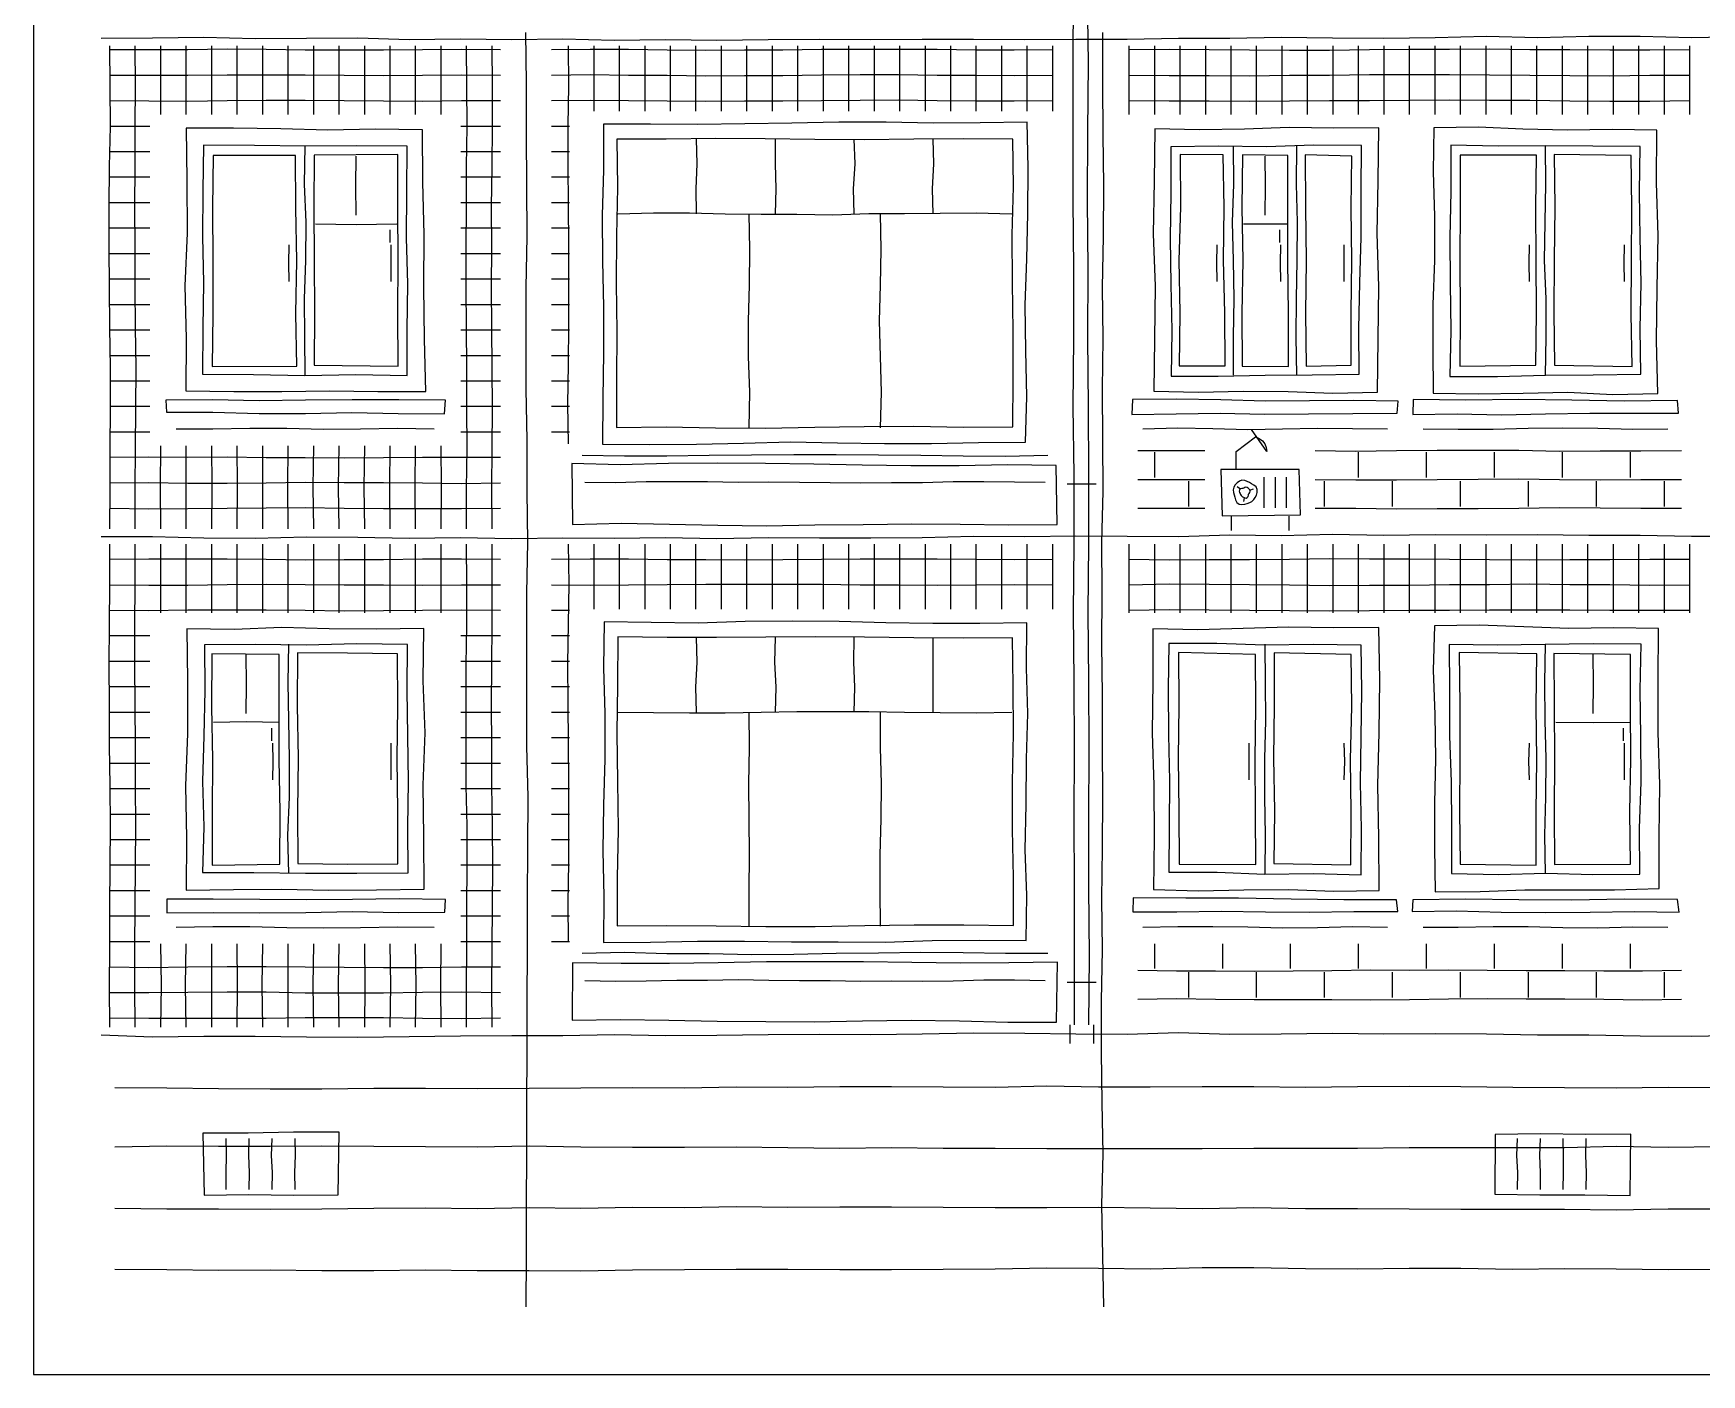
# Model space of a CAD drawing. Header units: millimetres. Extents: x 0 to 345, y 0 to 655.
# Drawn here: x 0 to 98.2, y 335 to 414 of the extents above; entities that cross this region are included whole.
import ezdxf

# ---------------------------------------------------------------- set-up
doc = ezdxf.new("R2010")
doc.units = ezdxf.units.MM
for name, color, linetype, true_color in [('01_KARKAS', 1, 'Continuous', 0xd62728), ('02_PROYOMY', 5, 'Continuous', 0x1f5fd6), ('03_BALKONY', 3, 'Continuous', 0x2ca02c), ('04_KLADKA', 32, 'Continuous', 0x8c5a2b), ('05_KONDICIONERY', 6, 'Continuous', 0xc512c5), ('06_VODOSTOK', 4, 'Continuous', 0x0f9aa0), ('07_TSEKOL', 30, 'Continuous', 0xe68a00)]:
    doc.layers.add(name, color=color, linetype=linetype, true_color=true_color)

msp = doc.modelspace()

# ---------------------------------------------------------------- linework, layer by layer
at = {"layer": '01_KARKAS'}
for points in [[(0, 416.509), (0, 413.491), (0, 410.472), (0, 407.453), (0, 404.434), (0, 401.415), (0, 398.396), (0, 395.377), (0, 392.358), (0, 389.34), (0, 386.321), (0, 383.302), (0, 380.283), (0, 377.264), (0, 374.245), (0, 371.226), (0, 368.208), (0, 365.189), (0, 362.17), (0, 359.151), (0, 356.132), (0, 353.113), (0, 350.094), (0, 347.075), (0, 344.057), (0, 341.038), (0, 338.019), (0, 335)], [(4, 413.667), (7.019, 413.69), (10.038, 413.732), (13.058, 413.655), (16.077, 413.674), (19.096, 413.694), (22.115, 413.602), (25.135, 413.624), (28.154, 413.587), (31.173, 413.633), (34.192, 413.549), (37.212, 413.602), (40.231, 413.563), (43.25, 413.587), (46.269, 413.62), (49.288, 413.593), (52.308, 413.606), (55.327, 413.609), (58.346, 413.599), (61.365, 413.61), (64.385, 413.606), (67.404, 413.674), (70.423, 413.675), (73.442, 413.728), (76.462, 413.699), (79.481, 413.677), (82.5, 413.713), (85.519, 413.791), (88.538, 413.72), (91.558, 413.781), (94.577, 413.785), (97.596, 413.715), (100.615, 413.771)], [(29, 339), (29.032, 342), (29.034, 345), (29.048, 348), (29.041, 351), (29.064, 354), (29.061, 357), (29.088, 360), (29.085, 363), (29.098, 366), (29.118, 369), (29.054, 372), (29.043, 375), (29.041, 378), (29.052, 381), (29.111, 384), (29.059, 387), (29.065, 390), (29.01, 393), (29.003, 396), (28.998, 399), (29.063, 402), (29.041, 405), (29.021, 408), (29.03, 411), (28.99, 414)], [(63, 339), (62.952, 342), (62.894, 345), (62.973, 348), (62.904, 351), (62.877, 354), (62.873, 357), (62.919, 360), (62.879, 363), (62.926, 366), (62.956, 369), (62.929, 372), (62.93, 375), (62.896, 378), (62.904, 381), (62.879, 384), (62.96, 387), (62.947, 390), (62.93, 393), (62.961, 396), (62.936, 399), (62.988, 402), (63.01, 405), (62.971, 408), (62.94, 411), (62.941, 414)], [(4, 384.333), (7.019, 384.328), (10.038, 384.268), (13.058, 384.248), (16.077, 384.315), (19.096, 384.294), (22.115, 384.244), (25.135, 384.275), (28.154, 384.224), (31.173, 384.254), (34.192, 384.244), (37.212, 384.273), (40.231, 384.213), (43.25, 384.287), (46.269, 384.264), (49.288, 384.252), (52.308, 384.276), (55.327, 384.352), (58.346, 384.346), (61.365, 384.374), (64.385, 384.353), (67.404, 384.338), (70.423, 384.439), (73.442, 384.398), (76.462, 384.466), (79.481, 384.422), (82.5, 384.453), (85.519, 384.437), (88.538, 384.452), (91.558, 384.416), (94.577, 384.423), (97.596, 384.366), (100.615, 384.365)], [(4, 355), (7.019, 354.888), (10.038, 354.916), (13.058, 354.928), (16.077, 354.882), (19.096, 354.874), (22.115, 354.896), (25.135, 354.935), (28.154, 354.961), (31.173, 354.963), (34.192, 355.026), (37.212, 354.966), (40.231, 354.982), (43.25, 355.029), (46.269, 355.042), (49.288, 355.015), (52.308, 355.056), (55.327, 355.117), (58.346, 355.093), (61.365, 355.058), (64.385, 355.042), (67.404, 355.137), (70.423, 355.039), (73.442, 355.054), (76.462, 355.109), (79.481, 355.067), (82.5, 355.089), (85.519, 355.061), (88.538, 355), (91.558, 355.006), (94.577, 354.947), (97.596, 354.926), (100.615, 354.988)], [(0, 335), (3, 335), (6, 335), (9, 335), (12, 335), (15, 335), (18, 335), (21, 335), (24, 335), (27, 335), (30, 335), (33, 335), (36, 335), (39, 335), (42, 335), (45, 335), (48, 335), (51, 335), (54, 335), (57, 335), (60, 335), (63, 335), (66, 335), (69, 335), (72, 335), (75, 335), (78, 335), (81, 335), (84, 335), (87, 335), (90, 335), (93, 335), (96, 335), (99, 335)]]:
    msp.add_lwpolyline(points, dxfattribs=at)
at = {"layer": '02_PROYOMY'}
for points in [[(8.995, 408.382), (9.025, 405.287), (9.045, 402.191), (8.923, 399.096), (8.985, 396), (8.973, 392.905)], [(22.906, 408.278), (20.124, 408.324), (17.341, 408.252), (14.559, 408.335), (11.777, 408.378), (8.995, 408.382)], [(23.095, 392.869), (23.022, 395.95), (22.984, 399.032), (23.008, 402.115), (22.919, 405.196), (22.906, 408.278)], [(66.005, 408.336), (65.976, 405.245), (65.911, 402.154), (66.017, 399.063), (65.987, 395.972), (65.944, 392.882)], [(79.182, 408.387), (76.546, 408.378), (73.911, 408.406), (71.276, 408.323), (68.64, 408.284), (66.005, 408.336)], [(79.12, 392.837), (79.148, 395.947), (79.182, 399.057), (79.091, 402.167), (79.154, 405.277), (79.182, 408.387)], [(82.422, 408.4), (82.383, 405.797), (82.467, 403.193), (82.476, 400.59), (82.361, 397.987), (82.374, 395.384), (82.396, 392.781)], [(95.546, 408.246), (92.921, 408.293), (90.296, 408.26), (87.671, 408.313), (85.048, 408.426), (82.422, 408.4)], [(95.61, 392.75), (95.529, 395.849), (95.566, 398.948), (95.64, 402.048), (95.531, 405.146), (95.546, 408.246)], [(10.008, 407.369), (9.975, 404.675), (9.948, 401.981), (10.009, 399.287), (9.977, 396.593), (9.947, 393.899)], [(22.009, 407.309), (19.009, 407.336), (16.008, 407.321), (13.008, 407.346), (10.008, 407.369)], [(10.585, 406.76), (10.541, 403.656), (10.567, 400.553), (10.555, 397.45), (10.52, 394.346)], [(15.433, 406.759), (10.585, 406.76)], [(15.506, 394.36), (15.454, 397.46), (15.5, 400.56), (15.451, 403.659), (15.433, 406.759)], [(16, 393.833), (15.983, 396.083), (15.954, 398.333), (16.036, 400.583), (16.06, 402.833), (15.954, 405.083), (16, 407.333)], [(16.534, 406.776), (16.502, 403.687), (16.536, 400.597), (16.542, 397.508), (16.52, 394.419)], [(21.442, 406.814), (16.534, 406.776)], [(19, 403.243), (18.981, 404.988), (19, 406.733)], [(21.479, 394.364), (21.457, 397.476), (21.473, 400.589), (21.456, 403.701), (21.442, 406.814)], [(21.999, 393.809), (22.008, 396.509), (22.033, 399.209), (21.969, 401.909), (21.983, 404.609), (22.009, 407.309)], [(66.94, 407.284), (66.957, 404.581), (66.903, 401.877), (66.942, 399.174), (67.014, 396.47), (66.976, 393.767)], [(78.172, 407.346), (75.364, 407.367), (72.556, 407.266), (69.748, 407.318), (66.94, 407.284)], [(67.499, 406.83), (67.513, 403.72), (67.426, 400.61), (67.481, 397.499), (67.435, 394.389)], [(70.038, 406.8), (67.499, 406.83)], [(70.143, 394.39), (70.135, 397.493), (70.051, 400.595), (70.082, 403.698), (70.038, 406.8)], [(70.633, 393.833), (70.637, 396.083), (70.667, 398.333), (70.629, 400.583), (70.573, 402.833), (70.664, 405.083), (70.633, 407.333)], [(71.175, 406.806), (71.135, 403.696), (71.18, 400.585), (71.131, 397.474), (71.145, 394.364)], [(73.838, 406.765), (71.175, 406.806)], [(72.5, 403.243), (72.527, 404.988), (72.5, 406.733)], [(73.872, 394.35), (73.882, 397.454), (73.843, 400.557), (73.844, 403.661), (73.838, 406.765)], [(74.367, 393.833), (74.334, 396.083), (74.345, 398.333), (74.387, 400.583), (74.405, 402.833), (74.341, 405.083), (74.367, 407.333)], [(77.61, 406.733), (74.86, 406.802)], [(74.86, 406.802), (74.872, 403.694), (74.916, 400.587), (74.874, 397.479), (74.907, 394.372)], [(77.554, 394.42), (77.565, 397.498), (77.596, 400.576), (77.569, 403.655), (77.61, 406.733)], [(78.033, 393.892), (78.012, 396.583), (78.069, 399.274), (78.159, 401.964), (78.142, 404.655), (78.172, 407.346)], [(83.435, 407.381), (83.435, 404.658), (83.375, 401.934), (83.395, 399.211), (83.433, 396.487), (83.369, 393.764)], [(94.577, 407.292), (91.792, 407.312), (89.006, 407.333), (86.221, 407.323), (83.435, 407.381)], [(83.978, 406.788), (83.988, 403.681), (83.965, 400.575), (83.97, 397.468), (83.968, 394.362)], [(88.48, 406.792), (83.978, 406.788)], [(88.433, 394.424), (88.467, 397.516), (88.461, 400.608), (88.437, 403.7), (88.48, 406.792)], [(89, 393.833), (89.032, 396.083), (89.034, 398.333), (88.942, 400.583), (88.979, 402.833), (89.022, 405.083), (89, 407.333)], [(89.513, 406.827), (89.546, 403.726), (89.502, 400.625), (89.495, 397.524), (89.528, 394.424)], [(94.049, 406.759), (89.513, 406.827)], [(94.094, 394.348), (94.05, 397.451), (94.07, 400.554), (94.09, 403.657), (94.049, 406.759)], [(94.614, 393.892), (94.568, 396.572), (94.639, 399.252), (94.58, 401.932), (94.534, 404.612), (94.577, 407.292)], [(16.6, 402.743), (19, 402.696), (21.4, 402.743)], [(71.233, 402.743), (73.767, 402.743)], [(21, 401.643), (21, 402.393)], [(73.367, 401.643), (73.367, 402.393)], [(15.05, 399.343), (15.042, 400.428), (15.05, 401.513)], [(21.05, 399.343), (21.058, 400.428), (21.05, 401.513)], [(69.683, 399.343), (69.654, 400.428), (69.683, 401.513)], [(73.417, 399.343), (73.405, 400.428), (73.417, 401.513)], [(77.15, 399.343), (77.144, 400.428), (77.15, 401.513)], [(88.05, 399.343), (88.037, 400.428), (88.05, 401.513)], [(93.65, 399.343), (93.622, 400.428), (93.65, 401.513)], [(9.947, 393.899), (12.96, 393.871), (15.973, 393.822), (18.987, 393.882), (21.999, 393.809)], [(10.52, 394.346), (15.506, 394.36)], [(16.52, 394.419), (21.479, 394.364)], [(66.976, 393.767), (69.74, 393.772), (72.504, 393.835), (75.269, 393.849), (78.033, 393.892)], [(67.435, 394.389), (70.143, 394.39)], [(71.145, 394.364), (73.872, 394.35)], [(74.907, 394.372), (77.554, 394.42)], [(83.369, 393.764), (86.18, 393.758), (88.991, 393.837), (91.803, 393.858), (94.614, 393.892)], [(83.968, 394.362), (88.433, 394.424)], [(89.528, 394.424), (94.094, 394.348)], [(8.973, 392.905), (11.798, 392.87), (14.622, 392.868), (17.447, 392.912), (20.271, 392.873), (23.095, 392.869)], [(65.944, 392.882), (68.579, 392.838), (71.215, 392.887), (73.85, 392.878), (76.485, 392.774), (79.12, 392.837)], [(82.396, 392.781), (85.039, 392.728), (87.681, 392.778), (90.324, 392.833), (92.967, 392.688), (95.61, 392.75)], [(24.252, 392.364), (21.51, 392.383), (18.769, 392.384), (16.027, 392.366), (13.285, 392.326), (10.544, 392.374), (7.802, 392.363)], [(7.802, 392.363), (7.835, 391.646)], [(24.193, 391.55), (24.252, 392.364)], [(64.684, 392.402), (64.652, 391.519)], [(80.333, 392.304), (77.725, 392.346), (75.116, 392.316), (72.508, 392.304), (69.9, 392.382), (67.292, 392.418), (64.684, 392.402)], [(80.261, 391.587), (80.333, 392.304)], [(81.21, 392.402), (81.192, 391.526)], [(96.764, 392.347), (93.653, 392.306), (90.543, 392.371), (87.432, 392.407), (84.321, 392.364), (81.21, 392.402)], [(96.824, 391.596), (96.764, 392.347)], [(7.835, 391.646), (10.561, 391.654), (13.287, 391.571), (16.014, 391.575), (18.74, 391.627), (21.466, 391.575), (24.193, 391.55)], [(64.652, 391.519), (67.253, 391.559), (69.855, 391.591), (72.456, 391.532), (75.058, 391.548), (77.66, 391.569), (80.261, 391.587)], [(81.192, 391.526), (83.797, 391.549), (86.403, 391.507), (89.008, 391.559), (91.613, 391.597), (94.219, 391.596), (96.824, 391.596)], [(8.4, 390.683), (10.571, 390.683), (12.743, 390.707), (14.914, 390.712), (17.086, 390.657), (19.257, 390.676), (21.429, 390.721), (23.6, 390.683)], [(65.3, 390.683), (67.357, 390.731), (69.414, 390.686), (71.471, 390.638), (73.529, 390.674), (75.586, 390.711), (77.643, 390.7), (79.7, 390.683)], [(81.8, 390.683), (83.857, 390.65), (85.914, 390.659), (87.971, 390.704), (90.029, 390.733), (92.086, 390.712), (94.143, 390.646), (96.2, 390.683)], [(82.458, 379.082), (82.396, 376.473), (82.488, 373.863), (82.528, 371.254), (82.462, 368.645), (82.46, 366.035), (82.509, 363.426)], [(95.642, 378.912), (93.005, 378.959), (90.367, 378.912), (87.732, 379.028), (85.096, 379.11), (82.458, 379.082)], [(9.034, 378.897), (9.068, 375.82), (9.077, 372.743), (8.959, 369.666), (9.01, 366.588), (8.984, 363.511)], [(22.988, 378.918), (20.197, 378.889), (17.406, 378.9), (14.615, 378.974), (11.824, 378.868), (9.034, 378.897)], [(22.994, 363.571), (22.973, 366.64), (22.95, 369.71), (23.053, 372.779), (22.95, 375.849), (22.988, 378.918)], [(65.88, 378.902), (65.89, 375.832), (65.849, 372.761), (65.945, 369.691), (65.971, 366.621), (65.929, 363.551)], [(79.2, 378.989), (76.536, 378.963), (73.872, 378.992), (71.208, 378.925), (68.544, 378.845), (65.88, 378.902)], [(66.823, 378.038), (66.797, 375.346), (66.807, 372.654), (66.873, 369.962), (66.854, 367.27), (66.839, 364.578)], [(78.156, 377.933), (75.323, 377.985), (72.489, 377.943), (69.656, 378.031), (66.823, 378.038)], [(79.204, 363.505), (79.2, 366.601), (79.135, 369.698), (79.215, 372.795), (79.256, 375.892), (79.2, 378.989)], [(95.7, 363.609), (95.69, 366.669), (95.732, 369.73), (95.64, 372.791), (95.623, 375.851), (95.642, 378.912)], [(10.077, 377.96), (10.086, 375.28), (10.027, 372.6), (9.962, 369.921), (10.024, 367.241), (9.953, 364.561)], [(22.028, 377.982), (19.04, 378.023), (16.053, 377.938), (13.065, 377.98), (10.077, 377.96)], [(10.507, 377.425), (10.483, 374.318), (10.542, 371.211), (10.517, 368.103), (10.528, 364.996)], [(14.47, 377.395), (10.507, 377.425)], [(12.52, 373.91), (12.539, 375.655), (12.52, 377.4)], [(14.513, 365.042), (14.528, 368.131), (14.475, 371.219), (14.475, 374.307), (14.47, 377.395)], [(15.04, 364.5), (14.976, 366.75), (15.073, 369), (15.077, 371.25), (15.036, 373.5), (15, 375.75), (15.04, 378)], [(15.548, 377.483), (15.533, 374.384), (15.58, 371.284), (15.544, 368.184), (15.563, 365.084)], [(21.427, 377.425), (18.488, 377.471), (15.548, 377.483)], [(21.446, 365.071), (21.456, 368.16), (21.409, 371.248), (21.453, 374.337), (21.427, 377.425)], [(22.068, 364.533), (22.031, 367.222), (22.083, 369.912), (22.043, 372.602), (21.999, 375.292), (22.028, 377.982)], [(67.394, 377.51), (67.421, 374.395), (67.387, 371.281), (67.418, 368.167), (67.43, 365.053)], [(71.923, 377.394), (67.394, 377.51)], [(71.942, 365.021), (71.924, 368.114), (71.913, 371.208), (71.944, 374.301), (71.923, 377.394)], [(72.5, 364.5), (72.527, 366.75), (72.485, 369), (72.474, 371.25), (72.536, 373.5), (72.516, 375.75), (72.5, 378)], [(73.03, 377.489), (73.029, 374.389), (73.001, 371.29), (73.049, 368.19), (73.005, 365.09)], [(77.563, 377.4), (73.03, 377.489)], [(77.552, 365.011), (77.556, 368.108), (77.532, 371.206), (77.605, 374.303), (77.563, 377.4)], [(78.143, 364.429), (78.176, 367.129), (78.118, 369.83), (78.147, 372.531), (78.185, 375.232), (78.156, 377.933)], [(94.634, 377.996), (91.807, 378.015), (88.98, 377.985), (86.153, 377.945), (83.326, 377.98)], [(83.326, 377.98), (83.341, 375.285), (83.35, 372.591), (83.452, 369.897), (83.467, 367.203), (83.475, 364.508)], [(88.492, 377.43), (83.916, 377.501)], [(83.916, 377.501), (83.968, 374.388), (83.954, 371.275), (83.945, 368.162), (83.979, 365.049)], [(88.445, 364.993), (88.452, 368.103), (88.488, 371.212), (88.448, 374.321), (88.492, 377.43)], [(89, 364.5), (88.969, 366.75), (89.011, 369), (89.033, 371.25), (88.982, 373.5), (88.957, 375.75), (89, 378)], [(94.006, 377.391), (89.501, 377.457)], [(89.501, 377.457), (89.519, 374.349), (89.522, 371.241), (89.513, 368.133), (89.536, 365.025)], [(91.8, 373.91), (91.818, 375.655), (91.8, 377.4)], [(93.996, 365.05), (93.972, 368.136), (94.017, 371.221), (94.01, 374.306), (94.006, 377.391)], [(94.556, 364.464), (94.531, 367.17), (94.628, 369.876), (94.621, 372.583), (94.569, 375.29), (94.634, 377.996)], [(10.6, 373.41), (12.52, 373.437), (14.44, 373.41)], [(89.6, 373.41), (91.8, 373.384), (94, 373.41)], [(14.04, 372.31), (14.04, 373.06)], [(14.09, 370.01), (14.108, 371.095), (14.09, 372.18)], [(21.05, 370.01), (21.054, 371.095), (21.05, 372.18)], [(71.55, 370.01), (71.568, 371.095), (71.55, 372.18)], [(77.15, 370.01), (77.189, 371.095), (77.15, 372.18)], [(88.05, 370.01), (88.026, 371.095), (88.05, 372.18)], [(93.6, 372.31), (93.6, 373.06)], [(93.65, 370.01), (93.656, 371.095), (93.65, 372.18)], [(9.953, 364.561), (12.982, 364.566), (16.01, 364.525), (19.039, 364.521), (22.068, 364.533)], [(10.528, 364.996), (14.513, 365.042)], [(15.563, 365.084), (18.505, 365.039), (21.446, 365.071)], [(66.839, 364.578), (69.666, 364.586), (72.491, 364.458), (75.318, 364.501), (78.143, 364.429)], [(67.43, 365.053), (71.942, 365.021)], [(73.005, 365.09), (77.552, 365.011)], [(83.475, 364.508), (86.245, 364.45), (89.016, 364.51), (91.786, 364.438), (94.556, 364.464)], [(83.979, 365.049), (88.445, 364.993)], [(89.536, 365.025), (93.996, 365.05)], [(8.984, 363.511), (11.786, 363.549), (14.588, 363.581), (17.39, 363.521), (20.192, 363.545), (22.994, 363.571)], [(65.929, 363.551), (68.584, 363.474), (71.239, 363.535), (73.894, 363.551), (76.549, 363.461), (79.204, 363.505)], [(82.509, 363.426), (85.148, 363.436), (87.785, 363.543), (90.423, 363.543), (93.062, 363.54), (95.7, 363.609)], [(24.267, 362.967), (21.53, 363.013), (18.793, 362.977), (16.056, 362.943), (13.32, 362.961), (10.583, 362.998), (7.846, 362.985)], [(7.846, 362.985), (7.862, 362.183)], [(24.223, 362.227), (24.267, 362.967)], [(64.725, 363.065), (64.709, 362.238)], [(80.239, 362.951), (77.136, 362.951), (74.033, 362.979), (70.931, 363.038), (67.828, 363.046), (64.725, 363.065)], [(80.317, 362.264), (80.239, 362.951)], [(81.192, 362.942), (81.148, 362.266)], [(96.776, 362.977), (93.659, 362.998), (90.542, 362.926), (87.426, 362.956), (84.309, 362.993), (81.192, 362.942)], [(96.861, 362.215), (96.776, 362.977)], [(7.862, 362.183), (10.589, 362.201), (13.316, 362.177), (16.043, 362.209), (18.769, 362.258), (21.496, 362.211), (24.223, 362.227)], [(8.4, 361.35), (10.571, 361.385), (12.743, 361.382), (14.914, 361.328), (17.086, 361.301), (19.257, 361.317), (21.429, 361.368), (23.6, 361.35)], [(64.709, 362.238), (67.311, 362.234), (69.912, 362.287), (72.513, 362.252), (75.114, 362.215), (77.715, 362.269), (80.317, 362.264)], [(65.3, 361.35), (67.357, 361.376), (69.414, 361.381), (71.471, 361.354), (73.529, 361.3), (75.586, 361.326), (77.643, 361.387), (79.7, 361.35)], [(81.148, 362.266), (83.767, 362.305), (86.386, 362.233), (89.004, 362.198), (91.624, 362.232), (94.243, 362.255), (96.861, 362.215)], [(81.8, 361.35), (83.857, 361.341), (85.914, 361.374), (87.971, 361.373), (90.029, 361.326), (92.086, 361.303), (94.143, 361.355), (96.2, 361.35)]]:
    msp.add_lwpolyline(points, dxfattribs=at)
at = {"layer": '03_BALKONY'}
for points in [[(33.558, 408.614), (33.561, 405.922), (33.485, 403.23), (33.492, 400.538), (33.547, 397.847), (33.562, 395.155), (33.513, 392.463), (33.499, 389.771)], [(58.5, 408.735), (55.729, 408.685), (52.958, 408.664), (50.186, 408.724), (47.415, 408.723), (44.644, 408.676), (41.872, 408.622), (39.101, 408.591), (36.33, 408.601), (33.558, 408.614)], [(58.404, 389.889), (58.465, 392.581), (58.423, 395.274), (58.372, 397.967), (58.471, 400.658), (58.523, 403.35), (58.544, 406.043), (58.5, 408.735)], [(34.339, 407.718), (34.382, 404.89), (34.314, 402.062), (34.309, 399.235), (34.351, 396.407), (34.331, 393.579), (34.322, 390.751)], [(57.64, 407.735), (54.727, 407.74), (51.815, 407.727), (48.902, 407.68), (45.99, 407.697), (43.077, 407.737), (40.164, 407.768), (37.252, 407.725), (34.339, 407.718)], [(39.04, 403.333), (39.003, 404.8), (39.069, 406.267), (39.04, 407.733)], [(43.68, 403.333), (43.72, 404.8), (43.673, 406.267), (43.68, 407.733)], [(48.32, 403.333), (48.266, 404.8), (48.368, 406.267), (48.32, 407.733)], [(52.96, 403.333), (52.927, 404.8), (53.002, 406.267), (52.96, 407.733)], [(57.655, 390.791), (57.676, 393.615), (57.661, 396.439), (57.626, 399.263), (57.614, 402.087), (57.686, 404.911), (57.64, 407.735)], [(34.4, 403.333), (36.509, 403.385), (38.618, 403.393), (40.727, 403.326), (42.836, 403.314), (44.945, 403.304), (47.055, 403.28), (49.164, 403.35), (51.273, 403.346), (53.382, 403.364), (55.491, 403.381), (57.6, 403.333)], [(42.133, 390.733), (42.16, 392.833), (42.095, 394.933), (42.082, 397.033), (42.142, 399.133), (42.165, 401.233), (42.133, 403.333)], [(49.867, 390.733), (49.927, 392.833), (49.867, 394.933), (49.808, 397.033), (49.864, 399.133), (49.898, 401.233), (49.867, 403.333)], [(34.322, 390.751), (37.238, 390.801), (40.155, 390.726), (43.072, 390.711), (45.988, 390.765), (48.905, 390.814), (51.821, 390.827), (54.738, 390.766), (57.655, 390.791)], [(33.499, 389.771), (36.266, 389.754), (39.033, 389.764), (41.8, 389.827), (44.567, 389.9), (47.335, 389.844), (50.102, 389.811), (52.869, 389.807), (55.636, 389.867), (58.404, 389.889)], [(32.3, 389.133), (34.791, 389.077), (37.282, 389.079), (39.773, 389.117), (42.264, 389.152), (44.755, 389.171), (47.245, 389.158), (49.736, 389.136), (52.227, 389.121), (54.718, 389.092), (57.209, 389.066), (59.7, 389.133)], [(60.196, 388.512), (57.345, 388.556), (54.493, 388.506), (51.642, 388.487), (48.791, 388.539), (45.94, 388.59), (43.089, 388.626), (40.238, 388.654), (37.387, 388.629), (34.535, 388.56), (31.684, 388.627)], [(31.684, 388.627), (31.736, 385.042)], [(60.252, 385.036), (60.196, 388.512)], [(32.45, 387.533), (34.257, 387.516), (36.063, 387.565), (37.87, 387.583), (39.677, 387.574), (41.483, 387.539), (43.29, 387.549), (45.097, 387.528), (46.903, 387.51), (48.71, 387.5), (50.517, 387.52), (52.323, 387.519), (54.13, 387.568), (55.937, 387.578), (57.743, 387.55), (59.55, 387.533)], [(31.736, 385.042), (34.587, 385.114), (37.439, 385.07), (40.291, 385.01), (43.142, 384.971), (45.994, 385.023), (48.845, 385.046), (51.697, 385.081), (54.549, 385.065), (57.4, 385.031), (60.252, 385.036)], [(33.601, 379.308), (33.549, 376.613), (33.643, 373.917), (33.627, 371.222), (33.555, 368.527), (33.524, 365.832), (33.575, 363.137), (33.564, 360.442)], [(58.475, 379.256), (55.711, 379.213), (52.947, 379.223), (50.184, 379.252), (47.42, 379.332), (44.656, 379.355), (41.893, 379.325), (39.129, 379.242), (36.365, 379.278), (33.601, 379.308)], [(58.428, 360.554), (58.466, 363.226), (58.382, 365.898), (58.427, 368.569), (58.455, 371.241), (58.527, 373.912), (58.445, 376.584), (58.475, 379.256)], [(34.405, 378.434), (34.386, 375.597), (34.351, 372.759), (34.373, 369.922), (34.419, 367.084), (34.354, 364.247), (34.356, 361.409)], [(57.639, 378.366), (54.734, 378.354), (51.83, 378.381), (48.926, 378.402), (46.022, 378.437), (43.118, 378.41), (40.214, 378.386), (37.309, 378.39), (34.405, 378.434)], [(39.04, 374), (38.988, 375.467), (39.064, 376.933), (39.04, 378.4)], [(43.68, 374), (43.721, 375.467), (43.643, 376.933), (43.68, 378.4)], [(48.32, 374), (48.357, 375.467), (48.295, 376.933), (48.32, 378.4)], [(52.96, 374), (52.961, 375.467), (52.969, 376.933), (52.96, 378.4)], [(57.679, 361.441), (57.697, 364.262), (57.635, 367.083), (57.632, 369.903), (57.698, 372.724), (57.669, 375.545), (57.639, 378.366)], [(34.4, 374), (36.509, 373.981), (38.618, 373.952), (40.727, 373.961), (42.836, 373.997), (44.945, 374.035), (47.055, 374.028), (49.164, 374.028), (51.273, 373.999), (53.382, 373.979), (55.491, 373.952), (57.6, 374)], [(42.133, 361.4), (42.128, 363.5), (42.159, 365.6), (42.127, 367.7), (42.113, 369.8), (42.159, 371.9), (42.133, 374)], [(49.867, 361.4), (49.837, 363.5), (49.843, 365.6), (49.906, 367.7), (49.917, 369.8), (49.862, 371.9), (49.867, 374)], [(34.356, 361.409), (37.271, 361.436), (40.186, 361.419), (43.102, 361.38), (46.017, 361.385), (48.932, 361.445), (51.848, 361.474), (54.763, 361.481), (57.679, 361.441)], [(33.564, 360.442), (36.327, 360.454), (39.09, 360.514), (41.852, 360.513), (44.615, 360.475), (47.378, 360.47), (50.141, 360.462), (52.903, 360.563), (55.666, 360.566), (58.428, 360.554)], [(32.3, 359.8), (34.791, 359.871), (37.282, 359.798), (39.773, 359.786), (42.264, 359.723), (44.755, 359.747), (47.245, 359.81), (49.736, 359.825), (52.227, 359.874), (54.718, 359.85), (57.209, 359.817), (59.7, 359.8)], [(31.742, 359.238), (31.704, 355.867)], [(60.27, 359.288), (57.417, 359.236), (54.564, 359.226), (51.712, 359.27), (48.859, 359.308), (46.006, 359.296), (43.153, 359.309), (40.3, 359.232), (37.447, 359.199), (34.595, 359.195), (31.742, 359.238)], [(60.212, 355.753), (60.27, 359.288)], [(32.45, 358.2), (34.257, 358.159), (36.063, 358.181), (37.87, 358.228), (39.677, 358.222), (41.483, 358.257), (43.29, 358.224), (45.097, 358.193), (46.903, 358.196), (48.71, 358.158), (50.517, 358.172), (52.323, 358.17), (54.13, 358.181), (55.937, 358.233), (57.743, 358.246), (59.55, 358.2)], [(31.704, 355.867), (34.555, 355.9), (37.406, 355.865), (40.256, 355.8), (43.107, 355.778), (45.958, 355.777), (48.809, 355.824), (51.66, 355.862), (54.511, 355.83), (57.361, 355.745), (60.212, 355.753)]]:
    msp.add_lwpolyline(points, dxfattribs=at)
at = {"layer": '04_KLADKA'}
for points in [[(4.5, 384.783), (4.512, 387.153), (4.512, 389.522), (4.542, 391.892), (4.535, 394.261), (4.504, 396.631), (4.49, 399), (4.458, 401.369), (4.469, 403.739), (4.489, 406.108), (4.534, 408.478), (4.527, 410.847), (4.5, 413.217)], [(4.5, 413), (6.8, 412.996), (9.1, 412.999), (11.4, 413.043), (13.7, 413.018), (16, 412.985), (18.3, 412.975), (20.6, 412.987), (22.9, 413.007), (25.2, 413.024), (27.5, 413)], [(6, 384.783), (5.983, 387.153), (6.005, 389.522), (6.032, 391.892), (6.042, 394.261), (6.019, 396.631), (5.997, 399), (5.991, 401.369), (5.972, 403.739), (5.985, 406.108), (5.986, 408.478), (6.011, 410.847), (6, 413.217)], [(7.5, 409.183), (7.5, 413.217)], [(9, 409.183), (9, 413.217)], [(10.5, 409.183), (10.5, 413.217)], [(12, 409.183), (12, 413.217)], [(13.5, 409.183), (13.5, 413.217)], [(15, 409.183), (15, 413.217)], [(16.5, 409.183), (16.5, 413.217)], [(18, 409.183), (18, 413.217)], [(19.5, 409.183), (19.5, 413.217)], [(21, 409.183), (21, 413.217)], [(22.5, 409.183), (22.5, 413.217)], [(24, 409.183), (24, 413.217)], [(25.5, 384.783), (25.492, 387.153), (25.537, 389.522), (25.517, 391.892), (25.513, 394.261), (25.495, 396.631), (25.469, 399), (25.477, 401.369), (25.495, 403.739), (25.498, 406.108), (25.523, 408.478), (25.519, 410.847), (25.5, 413.217)], [(27, 384.783), (26.994, 387.153), (27.013, 389.522), (27.027, 391.892), (27.012, 394.261), (26.992, 396.631), (26.968, 399), (26.978, 401.369), (26.964, 403.739), (27.013, 406.108), (27.026, 408.478), (27.029, 410.847), (27, 413.217)], [(30.5, 413), (32.769, 413.026), (35.038, 413.014), (37.308, 412.978), (39.577, 412.964), (41.846, 412.982), (44.115, 412.987), (46.385, 413.014), (48.654, 413.024), (50.923, 413.016), (53.192, 413.03), (55.462, 412.99), (57.731, 412.988), (60, 413)], [(31.5, 389.783), (31.456, 392.127), (31.497, 394.47), (31.513, 396.813), (31.515, 399.157), (31.508, 401.5), (31.49, 403.843), (31.471, 406.187), (31.471, 408.53), (31.511, 410.873), (31.5, 413.217)], [(33, 409.383), (33, 413.217)], [(34.5, 409.383), (34.5, 413.217)], [(36, 409.383), (36, 413.217)], [(37.5, 409.383), (37.5, 413.217)], [(39, 409.383), (39, 413.217)], [(40.5, 409.383), (40.5, 413.217)], [(42, 409.383), (42, 413.217)], [(43.5, 409.383), (43.5, 413.217)], [(45, 409.383), (45, 413.217)], [(46.5, 409.383), (46.5, 413.217)], [(48, 409.383), (48, 413.217)], [(49.5, 409.383), (49.5, 413.217)], [(51, 409.383), (51, 413.217)], [(52.5, 409.383), (52.5, 413.217)], [(54, 409.383), (54, 413.217)], [(55.5, 409.383), (55.5, 413.217)], [(57, 409.383), (57, 413.217)], [(58.5, 409.383), (58.5, 413.217)], [(60, 409.383), (60, 413.217)], [(64.5, 409.183), (64.5, 413.217)], [(64.5, 413), (66.857, 413.014), (69.214, 413.007), (71.571, 412.986), (73.929, 412.969), (76.286, 412.972), (78.643, 413.001), (81, 413.015), (83.357, 413.023), (85.714, 413.041), (88.071, 413.009), (90.429, 413.003), (92.786, 412.986), (95.143, 412.986), (97.5, 413)], [(66, 409.183), (66, 413.217)], [(67.5, 409.183), (67.5, 413.217)], [(69, 409.183), (69, 413.217)], [(70.5, 409.183), (70.5, 413.217)], [(72, 409.183), (72, 413.217)], [(73.5, 409.183), (73.5, 413.217)], [(75, 409.183), (75, 413.217)], [(76.5, 409.183), (76.5, 413.217)], [(78, 409.183), (78, 413.217)], [(79.5, 409.183), (79.5, 413.217)], [(81, 409.183), (81, 413.217)], [(82.5, 409.183), (82.5, 413.217)], [(84, 409.183), (84, 413.217)], [(85.5, 409.183), (85.5, 413.217)], [(87, 409.183), (87, 413.217)], [(88.5, 409.183), (88.5, 413.217)], [(90, 409.183), (90, 413.217)], [(91.5, 409.183), (91.5, 413.217)], [(93, 409.183), (93, 413.217)], [(94.5, 409.183), (94.5, 413.217)], [(96, 409.183), (96, 413.217)], [(97.5, 409.183), (97.5, 413.217)], [(4.5, 411.5), (6.8, 411.489), (9.1, 411.502), (11.4, 411.51), (13.7, 411.521), (16, 411.503), (18.3, 411.493), (20.6, 411.474), (22.9, 411.497), (25.2, 411.512), (27.5, 411.5)], [(30.5, 411.5), (32.769, 411.531), (35.038, 411.495), (37.308, 411.492), (39.577, 411.459), (41.846, 411.482), (44.115, 411.483), (46.385, 411.517), (48.654, 411.541), (50.923, 411.535), (53.192, 411.499), (55.462, 411.502), (57.731, 411.47), (60, 411.5)], [(64.5, 411.5), (66.857, 411.478), (69.214, 411.475), (71.571, 411.458), (73.929, 411.486), (76.286, 411.494), (78.643, 411.53), (81, 411.523), (83.357, 411.53), (85.714, 411.514), (88.071, 411.494), (90.429, 411.468), (92.786, 411.459), (95.143, 411.49), (97.5, 411.5)], [(4.5, 410), (6.8, 409.974), (9.1, 409.968), (11.4, 410.002), (13.7, 410.025), (16, 410.029), (18.3, 410.007), (20.6, 409.983), (22.9, 409.959), (25.2, 409.996), (27.5, 410)], [(30.5, 410), (32.769, 410.018), (35.038, 409.994), (37.308, 409.977), (39.577, 409.969), (41.846, 409.975), (44.115, 409.985), (46.385, 410.003), (48.654, 410.031), (50.923, 410.04), (53.192, 410.005), (55.462, 409.986), (57.731, 409.983), (60, 410)], [(64.5, 410), (66.857, 409.981), (69.214, 409.975), (71.571, 409.956), (73.929, 409.987), (76.286, 409.993), (78.643, 410.009), (81, 410.022), (83.357, 410.034), (85.714, 410.025), (88.071, 410.012), (90.429, 409.98), (92.786, 409.962), (95.143, 409.957), (97.5, 410)], [(4.5, 408.5), (6.85, 408.5)], [(25.15, 408.5), (27.5, 408.5)], [(30.5, 408.5), (31.55, 408.5)], [(4.5, 407), (6.85, 407)], [(25.15, 407), (27.5, 407)], [(30.5, 407), (31.55, 407)], [(4.5, 405.5), (6.85, 405.5)], [(25.15, 405.5), (27.5, 405.5)], [(30.5, 405.5), (31.55, 405.5)], [(4.5, 404), (6.85, 404)], [(25.15, 404), (27.5, 404)], [(30.5, 404), (31.55, 404)], [(4.5, 402.5), (6.85, 402.5)], [(25.15, 402.5), (27.5, 402.5)], [(30.5, 402.5), (31.55, 402.5)], [(4.5, 401), (6.85, 401)], [(25.15, 401), (27.5, 401)], [(30.5, 401), (31.55, 401)], [(4.5, 399.5), (6.85, 399.5)], [(25.15, 399.5), (27.5, 399.5)], [(30.5, 399.5), (31.55, 399.5)], [(4.5, 398), (6.85, 398)], [(25.15, 398), (27.5, 398)], [(30.5, 398), (31.55, 398)], [(4.5, 396.5), (6.85, 396.5)], [(25.15, 396.5), (27.5, 396.5)], [(30.5, 396.5), (31.55, 396.5)], [(4.5, 395), (6.85, 395)], [(25.15, 395), (27.5, 395)], [(30.5, 395), (31.55, 395)], [(4.5, 393.5), (6.85, 393.5)], [(25.15, 393.5), (27.5, 393.5)], [(30.5, 393.5), (31.55, 393.5)], [(4.5, 392), (6.85, 392)], [(25.15, 392), (27.5, 392)], [(30.5, 392), (31.55, 392)], [(4.5, 390.5), (6.85, 390.5)], [(25.15, 390.5), (27.5, 390.5)], [(30.5, 390.5), (31.55, 390.5)], [(4.5, 389), (6.8, 389.026), (9.1, 389.015), (11.4, 389.036), (13.7, 388.984), (16, 388.989), (18.3, 388.966), (20.6, 388.98), (22.9, 389.013), (25.2, 389.014), (27.5, 389)], [(7.5, 384.783), (7.475, 387.233), (7.5, 389.683)], [(9, 384.783), (8.999, 387.233), (9, 389.683)], [(10.5, 384.783), (10.515, 387.233), (10.5, 389.683)], [(12, 384.783), (12.014, 387.233), (12, 389.683)], [(13.5, 384.783), (13.513, 387.233), (13.5, 389.683)], [(15, 384.783), (14.983, 387.233), (15, 389.683)], [(16.5, 384.783), (16.466, 387.233), (16.5, 389.683)], [(18, 384.783), (17.963, 387.233), (18, 389.683)], [(19.5, 384.783), (19.462, 387.233), (19.5, 389.683)], [(21, 384.783), (20.973, 387.233), (21, 389.683)], [(22.5, 384.783), (22.463, 387.233), (22.5, 389.683)], [(24, 384.783), (24.015, 387.233), (24, 389.683)], [(65, 389.4), (68.95, 389.4)], [(66, 387.8), (66, 389.3)], [(75.45, 389.4), (77.844, 389.365), (80.239, 389.392), (82.633, 389.424), (85.028, 389.416), (87.422, 389.418), (89.817, 389.363), (92.211, 389.374), (94.606, 389.387), (97, 389.4)], [(78, 387.8), (78, 389.3)], [(82, 387.8), (82, 389.3)], [(86, 387.8), (86, 389.3)], [(90, 387.8), (90, 389.3)], [(94, 387.8), (94, 389.3)], [(4.5, 387.5), (6.8, 387.508), (9.1, 387.474), (11.4, 387.469), (13.7, 387.496), (16, 387.531), (18.3, 387.523), (20.6, 387.508), (22.9, 387.496), (25.2, 387.456), (27.5, 387.5)], [(65, 387.7), (68.95, 387.7)], [(68, 386.1), (68, 387.6)], [(75.45, 387.7), (77.844, 387.677), (80.239, 387.681), (82.633, 387.689), (85.028, 387.706), (87.422, 387.738), (89.817, 387.7), (92.211, 387.667), (94.606, 387.683), (97, 387.7)], [(76, 386.1), (76, 387.6)], [(80, 386.1), (80, 387.6)], [(84, 386.1), (84, 387.6)], [(88, 386.1), (88, 387.6)], [(92, 386.1), (92, 387.6)], [(96, 386.1), (96, 387.6)], [(4.5, 386), (6.8, 385.975), (9.1, 385.984), (11.4, 386.004), (13.7, 386.021), (16, 386.038), (18.3, 386.014), (20.6, 385.988), (22.9, 385.983), (25.2, 385.99), (27.5, 386)], [(65, 386), (68.95, 386)], [(75.45, 386), (77.844, 386.009), (80.239, 385.963), (82.633, 385.98), (85.028, 385.993), (87.422, 386.004), (89.817, 386.034), (92.211, 386.019), (94.606, 385.998), (97, 386)], [(4.5, 355.45), (4.488, 357.819), (4.492, 360.189), (4.504, 362.558), (4.528, 364.928), (4.534, 367.297), (4.522, 369.667), (4.483, 372.036), (4.475, 374.406), (4.465, 376.775), (4.481, 379.144), (4.499, 381.514), (4.5, 383.883)], [(4.5, 383), (6.8, 383.024), (9.1, 383.017), (11.4, 383.013), (13.7, 382.999), (16, 382.97), (18.3, 382.978), (20.6, 382.979), (22.9, 383.02), (25.2, 383.015), (27.5, 383)], [(6, 355.45), (5.973, 357.819), (5.963, 360.189), (5.983, 362.558), (6.004, 364.928), (6.039, 367.297), (6.017, 369.667), (6.01, 372.036), (5.985, 374.406), (5.978, 376.775), (5.965, 379.144), (5.989, 381.514), (6, 383.883)], [(7.5, 379.85), (7.5, 383.883)], [(9, 379.85), (9, 383.883)], [(10.5, 379.85), (10.5, 383.883)], [(12, 379.85), (12, 383.883)], [(13.5, 379.85), (13.5, 383.883)], [(15, 379.85), (15, 383.883)], [(16.5, 379.85), (16.5, 383.883)], [(18, 379.85), (18, 383.883)], [(19.5, 379.85), (19.5, 383.883)], [(21, 379.85), (21, 383.883)], [(22.5, 379.85), (22.5, 383.883)], [(24, 379.85), (24, 383.883)], [(25.5, 355.45), (25.484, 357.819), (25.504, 360.189), (25.519, 362.558), (25.537, 364.928), (25.529, 367.297), (25.48, 369.667), (25.481, 372.036), (25.476, 374.406), (25.471, 376.775), (25.506, 379.144), (25.512, 381.514), (25.5, 383.883)], [(27, 355.45), (26.988, 357.819), (27.004, 360.189), (27.028, 362.558), (27.036, 364.928), (27.017, 367.297), (26.99, 369.667), (26.986, 372.036), (26.971, 374.406), (26.983, 376.775), (27.008, 379.144), (27.005, 381.514), (27, 383.883)], [(30.5, 383), (32.769, 383.03), (35.038, 383.022), (37.308, 382.982), (39.577, 382.985), (41.846, 382.958), (44.115, 382.987), (46.385, 383.005), (48.654, 383.015), (50.923, 383.027), (53.192, 383.023), (55.462, 383.001), (57.731, 382.992), (60, 383)], [(31.5, 360.45), (31.482, 362.793), (31.525, 365.137), (31.522, 367.48), (31.524, 369.823), (31.501, 372.167), (31.482, 374.51), (31.465, 376.853), (31.498, 379.197), (31.528, 381.54), (31.5, 383.883)], [(33, 380.05), (33, 383.883)], [(34.5, 380.05), (34.5, 383.883)], [(36, 380.05), (36, 383.883)], [(37.5, 380.05), (37.5, 383.883)], [(39, 380.05), (39, 383.883)], [(40.5, 380.05), (40.5, 383.883)], [(42, 380.05), (42, 383.883)], [(43.5, 380.05), (43.5, 383.883)], [(45, 380.05), (45, 383.883)], [(46.5, 380.05), (46.5, 383.883)], [(48, 380.05), (48, 383.883)], [(49.5, 380.05), (49.5, 383.883)], [(51, 380.05), (51, 383.883)], [(52.5, 380.05), (52.5, 383.883)], [(54, 380.05), (54, 383.883)], [(55.5, 380.05), (55.5, 383.883)], [(57, 380.05), (57, 383.883)], [(58.5, 380.05), (58.5, 383.883)], [(60, 380.05), (60, 383.883)], [(64.5, 379.85), (64.5, 383.883)], [(64.5, 383), (66.857, 382.969), (69.214, 382.987), (71.571, 382.986), (73.929, 383.009), (76.286, 383.035), (78.643, 383.026), (81, 383.029), (83.357, 383.005), (85.714, 382.987), (88.071, 382.958), (90.429, 382.974), (92.786, 382.99), (95.143, 383.004), (97.5, 383)], [(66, 379.85), (66, 383.883)], [(67.5, 379.85), (67.5, 383.883)], [(69, 379.85), (69, 383.883)], [(70.5, 379.85), (70.5, 383.883)], [(72, 379.85), (72, 383.883)], [(73.5, 379.85), (73.5, 383.883)], [(75, 379.85), (75, 383.883)], [(76.5, 379.85), (76.5, 383.883)], [(78, 379.85), (78, 383.883)], [(79.5, 379.85), (79.5, 383.883)], [(81, 379.85), (81, 383.883)], [(82.5, 379.85), (82.5, 383.883)], [(84, 379.85), (84, 383.883)], [(85.5, 379.85), (85.5, 383.883)], [(87, 379.85), (87, 383.883)], [(88.5, 379.85), (88.5, 383.883)], [(90, 379.85), (90, 383.883)], [(91.5, 379.85), (91.5, 383.883)], [(93, 379.85), (93, 383.883)], [(94.5, 379.85), (94.5, 383.883)], [(96, 379.85), (96, 383.883)], [(97.5, 379.85), (97.5, 383.883)], [(4.5, 381.5), (6.8, 381.475), (9.1, 381.469), (11.4, 381.508), (13.7, 381.535), (16, 381.511), (18.3, 381.49), (20.6, 381.486), (22.9, 381.463), (25.2, 381.492), (27.5, 381.5)], [(30.5, 381.5), (32.769, 381.463), (35.038, 381.487), (37.308, 381.505), (39.577, 381.528), (41.846, 381.525), (44.115, 381.524), (46.385, 381.522), (48.654, 381.498), (50.923, 381.485), (53.192, 381.474), (55.462, 381.486), (57.731, 381.502), (60, 381.5)], [(64.5, 381.5), (66.857, 381.542), (69.214, 381.533), (71.571, 381.508), (73.929, 381.491), (76.286, 381.457), (78.643, 381.464), (81, 381.471), (83.357, 381.504), (85.714, 381.508), (88.071, 381.542), (90.429, 381.511), (92.786, 381.517), (95.143, 381.478), (97.5, 381.5)], [(4.5, 380), (6.8, 379.989), (9.1, 380.022), (11.4, 380.013), (13.7, 380.011), (16, 379.992), (18.3, 379.97), (20.6, 379.972), (22.9, 380.003), (25.2, 380.025), (27.5, 380)], [(30.5, 380), (31.55, 380)], [(64.5, 380), (66.857, 380.034), (69.214, 380.013), (71.571, 380.008), (73.929, 379.983), (76.286, 379.96), (78.643, 379.971), (81, 379.994), (83.357, 380.006), (85.714, 380.027), (88.071, 380.02), (90.429, 380.02), (92.786, 380.006), (95.143, 379.998), (97.5, 380)], [(4.5, 378.5), (6.85, 378.5)], [(25.15, 378.5), (27.5, 378.5)], [(30.5, 378.5), (31.55, 378.5)], [(4.5, 377), (6.85, 377)], [(25.15, 377), (27.5, 377)], [(30.5, 377), (31.55, 377)], [(4.5, 375.5), (6.85, 375.5)], [(25.15, 375.5), (27.5, 375.5)], [(30.5, 375.5), (31.55, 375.5)], [(4.5, 374), (6.85, 374)], [(25.15, 374), (27.5, 374)], [(30.5, 374), (31.55, 374)], [(4.5, 372.5), (6.85, 372.5)], [(25.15, 372.5), (27.5, 372.5)], [(30.5, 372.5), (31.55, 372.5)], [(4.5, 371), (6.85, 371)], [(25.15, 371), (27.5, 371)], [(30.5, 371), (31.55, 371)], [(4.5, 369.5), (6.85, 369.5)], [(25.15, 369.5), (27.5, 369.5)], [(30.5, 369.5), (31.55, 369.5)], [(4.5, 368), (6.85, 368)], [(25.15, 368), (27.5, 368)], [(30.5, 368), (31.55, 368)], [(4.5, 366.5), (6.85, 366.5)], [(25.15, 366.5), (27.5, 366.5)], [(30.5, 366.5), (31.55, 366.5)], [(4.5, 365), (6.85, 365)], [(25.15, 365), (27.5, 365)], [(30.5, 365), (31.55, 365)], [(4.5, 363.5), (6.85, 363.5)], [(25.15, 363.5), (27.5, 363.5)], [(30.5, 363.5), (31.55, 363.5)], [(4.5, 362), (6.85, 362)], [(25.15, 362), (27.5, 362)], [(30.5, 362), (31.55, 362)], [(4.5, 360.5), (6.85, 360.5)], [(25.15, 360.5), (27.5, 360.5)], [(30.5, 360.5), (31.55, 360.5)], [(7.5, 355.45), (7.534, 357.9), (7.5, 360.35)], [(9, 355.45), (8.963, 357.9), (9, 360.35)], [(10.5, 355.45), (10.503, 357.9), (10.5, 360.35)], [(12, 355.45), (12.011, 357.9), (12, 360.35)], [(13.5, 355.45), (13.47, 357.9), (13.5, 360.35)], [(15, 355.45), (14.99, 357.9), (15, 360.35)], [(16.5, 355.45), (16.477, 357.9), (16.5, 360.35)], [(18, 355.45), (17.964, 357.9), (18, 360.35)], [(19.5, 355.45), (19.524, 357.9), (19.5, 360.35)], [(21, 355.45), (21.04, 357.9), (21, 360.35)], [(22.5, 355.45), (22.54, 357.9), (22.5, 360.35)], [(24, 355.45), (23.982, 357.9), (24, 360.35)], [(66, 358.9), (66, 360.35)], [(70, 358.9), (70, 360.35)], [(74, 358.9), (74, 360.35)], [(78, 358.9), (78, 360.35)], [(82, 358.9), (82, 360.35)], [(86, 358.9), (86, 360.35)], [(90, 358.9), (90, 360.35)], [(94, 358.9), (94, 360.35)], [(4.5, 359), (6.8, 358.962), (9.1, 359.006), (11.4, 359.018), (13.7, 359.018), (16, 358.998), (18.3, 358.977), (20.6, 358.968), (22.9, 358.967), (25.2, 359.004), (27.5, 359)], [(65, 358.8), (67.286, 358.777), (69.571, 358.778), (71.857, 358.753), (74.143, 358.765), (76.429, 358.786), (78.714, 358.83), (81, 358.815), (83.286, 358.825), (85.571, 358.804), (87.857, 358.791), (90.143, 358.79), (92.429, 358.764), (94.714, 358.772), (97, 358.8)], [(68, 357.2), (68, 358.7)], [(72, 357.2), (72, 358.7)], [(76, 357.2), (76, 358.7)], [(80, 357.2), (80, 358.7)], [(84, 357.2), (84, 358.7)], [(88, 357.2), (88, 358.7)], [(92, 357.2), (92, 358.7)], [(96, 357.2), (96, 358.7)], [(4.5, 357.5), (6.8, 357.499), (9.1, 357.51), (11.4, 357.531), (13.7, 357.526), (16, 357.48), (18.3, 357.467), (20.6, 357.482), (22.9, 357.507), (25.2, 357.537), (27.5, 357.5)], [(65, 357.1), (67.286, 357.143), (69.571, 357.106), (71.857, 357.086), (74.143, 357.086), (76.429, 357.073), (78.714, 357.07), (81, 357.089), (83.286, 357.121), (85.571, 357.14), (87.857, 357.129), (90.143, 357.126), (92.429, 357.093), (94.714, 357.063), (97, 357.1)], [(4.5, 356), (6.8, 355.993), (9.1, 355.991), (11.4, 355.985), (13.7, 355.983), (16, 356.029), (18.3, 356.024), (20.6, 356.025), (22.9, 355.99), (25.2, 355.969), (27.5, 356)]]:
    msp.add_lwpolyline(points, dxfattribs=at)
at = {"layer": '05_KONDICIONERY'}
for points in [[(70.8, 389.333), (71.933, 390.203)], [(72.6, 389.333), (71.7, 390.633)], [(71.933, 390.203), (72.15, 390.113)], [(72.15, 390.113), (72.336, 389.97)], [(72.336, 389.97), (72.479, 389.783)], [(70.8, 388.333), (70.8, 389.333)], [(72.479, 389.783), (72.569, 389.566)], [(72.569, 389.566), (72.6, 389.333)], [(74.493, 388.286), (69.896, 388.288)], [(69.896, 388.288), (69.964, 385.55)], [(74.571, 385.607), (74.493, 388.286)], [(71.045, 387.126), (70.861, 387.265)], [(71.595, 387.058), (71.807, 387.148)], [(72.45, 386.033), (72.45, 387.833)], [(73.1, 386.033), (73.1, 387.833)], [(73.75, 386.033), (73.75, 387.833)], [(71.261, 386.616), (71.232, 386.388)], [(69.964, 385.55), (74.571, 385.607)], [(70.5, 385.533), (70.5, 384.683)], [(73.9, 385.533), (73.9, 384.683)]]:
    msp.add_lwpolyline(points, dxfattribs=at)
for points in [[(72.035, 386.933), (72.038, 387.102), (71.969, 387.256), (71.843, 387.367), (71.704, 387.44), (71.576, 387.506), (71.448, 387.582), (71.3, 387.642), (71.137, 387.649), (70.982, 387.594), (70.85, 387.498), (70.739, 387.38), (70.657, 387.243), (70.621, 387.088), (70.635, 386.933), (70.673, 386.79), (70.708, 386.648), (70.749, 386.494), (70.831, 386.345), (70.968, 386.245), (71.137, 386.217), (71.3, 386.242), (71.448, 386.284), (71.589, 386.332), (71.723, 386.403), (71.834, 386.508), (71.919, 386.635), (71.986, 386.777), (72.035, 386.933)], [(71.595, 386.933), (71.612, 387.005), (71.593, 387.074), (71.55, 387.132), (71.497, 387.18), (71.437, 387.217), (71.368, 387.231), (71.3, 387.215), (71.243, 387.185), (71.188, 387.166), (71.12, 387.159), (71.042, 387.139), (70.984, 387.085), (70.971, 387.008), (70.995, 386.933), (71.027, 386.871), (71.052, 386.814), (71.08, 386.758), (71.123, 386.711), (71.176, 386.677), (71.234, 386.646), (71.3, 386.615), (71.376, 386.6), (71.448, 386.625), (71.494, 386.69), (71.512, 386.765), (71.525, 386.825), (71.556, 386.875), (71.595, 386.933)]]:
    msp.add_lwpolyline(points, close=True, dxfattribs=at)
at = {"layer": '06_VODOSTOK'}
for points in [[(61.275, 355.6), (61.273, 359.643), (61.27, 363.686), (61.256, 367.729), (61.275, 371.772), (61.253, 375.815), (61.229, 379.858), (61.257, 383.902), (61.261, 387.945), (61.206, 391.988), (61.243, 396.031), (61.23, 400.074), (61.209, 404.117), (61.198, 408.16), (61.196, 412.203), (61.222, 416.246)], [(62.125, 355.6), (62.159, 359.643), (62.121, 363.686), (62.126, 367.729), (62.146, 371.772), (62.114, 375.815), (62.088, 379.858), (62.121, 383.902), (62.124, 387.945), (62.11, 391.988), (62.065, 396.031), (62.079, 400.074), (62.044, 404.117), (62.059, 408.16), (62.096, 412.203), (62.038, 416.246)], [(60.85, 387.433), (62.55, 387.433)], [(60.85, 358.1), (62.55, 358.1)], [(61, 355.6), (61, 354.5)], [(62.4, 355.6), (62.4, 354.5)]]:
    msp.add_lwpolyline(points, dxfattribs=at)
at = {"layer": '07_TSEKOL'}
for points in [[(4.8, 351.9), (7.847, 351.875), (10.894, 351.835), (13.941, 351.828), (16.988, 351.825), (20.035, 351.866), (23.082, 351.857), (26.129, 351.844), (29.176, 351.861), (32.224, 351.877), (35.271, 351.903), (38.318, 351.886), (41.365, 351.934), (44.412, 351.914), (47.459, 351.959), (50.506, 351.961), (53.553, 351.941), (56.6, 351.924), (59.647, 351.993), (62.694, 351.941), (65.741, 351.946), (68.788, 351.963), (71.835, 351.955), (74.882, 351.927), (77.929, 351.969), (80.976, 351.971), (84.024, 351.956), (87.071, 351.916), (90.118, 351.908), (93.165, 351.886), (96.212, 351.913), (99.259, 351.894)], [(17.989, 349.268), (15.319, 349.27), (12.65, 349.216), (9.98, 349.219)], [(9.98, 349.219), (10.044, 345.572)], [(11.35, 345.9), (11.339, 346.9), (11.363, 347.9), (11.35, 348.9)], [(12.7, 345.9), (12.719, 346.9), (12.675, 347.9), (12.7, 348.9)], [(14.05, 345.9), (14.078, 346.9), (14.025, 347.9), (14.05, 348.9)], [(15.4, 345.9), (15.383, 346.9), (15.419, 347.9), (15.4, 348.9)], [(17.935, 345.591), (17.989, 349.268)], [(86.043, 349.143), (86.023, 345.614)], [(94.015, 349.163), (91.358, 349.137), (88.7, 349.173), (86.043, 349.143)], [(87.35, 345.9), (87.381, 346.9), (87.323, 347.9), (87.35, 348.9)], [(88.7, 345.9), (88.711, 346.9), (88.673, 347.9), (88.7, 348.9)], [(90.05, 345.9), (90.051, 346.9), (90.068, 347.9), (90.05, 348.9)], [(91.4, 345.9), (91.415, 346.9), (91.384, 347.9), (91.4, 348.9)], [(93.976, 345.547), (94.015, 349.163)], [(4.8, 348.4), (7.847, 348.459), (10.894, 348.453), (13.941, 348.444), (16.988, 348.478), (20.035, 348.451), (23.082, 348.428), (26.129, 348.406), (29.176, 348.464), (32.224, 348.402), (35.271, 348.396), (38.318, 348.39), (41.365, 348.417), (44.412, 348.364), (47.459, 348.337), (50.506, 348.379), (53.553, 348.337), (56.6, 348.333), (59.647, 348.32), (62.694, 348.314), (65.741, 348.318), (68.788, 348.315), (71.835, 348.338), (74.882, 348.326), (77.929, 348.336), (80.976, 348.376), (84.024, 348.379), (87.071, 348.362), (90.118, 348.376), (93.165, 348.443), (96.212, 348.395), (99.259, 348.437)], [(4.8, 344.8), (7.847, 344.765), (10.894, 344.753), (13.941, 344.746), (16.988, 344.755), (20.035, 344.798), (23.082, 344.815), (26.129, 344.782), (29.176, 344.841), (32.224, 344.808), (35.271, 344.855), (38.318, 344.847), (41.365, 344.889), (44.412, 344.856), (47.459, 344.876), (50.506, 344.88), (53.553, 344.864), (56.6, 344.841), (59.647, 344.848), (62.694, 344.86), (65.741, 344.815), (68.788, 344.789), (71.835, 344.83), (74.882, 344.788), (77.929, 344.779), (80.976, 344.753), (84.024, 344.74), (87.071, 344.75), (90.118, 344.733), (93.165, 344.71), (96.212, 344.758), (99.259, 344.757)], [(10.044, 345.572), (12.674, 345.612), (15.305, 345.56), (17.935, 345.591)], [(86.023, 345.614), (88.674, 345.592), (91.325, 345.584), (93.976, 345.547)], [(4.8, 341.2), (7.847, 341.188), (10.894, 341.154), (13.941, 341.16), (16.988, 341.132), (20.035, 341.138), (23.082, 341.165), (26.129, 341.125), (29.176, 341.134), (32.224, 341.12), (35.271, 341.178), (38.318, 341.18), (41.365, 341.213), (44.412, 341.202), (47.459, 341.189), (50.506, 341.185), (53.553, 341.215), (56.6, 341.231), (59.647, 341.278), (62.694, 341.263), (65.741, 341.234), (68.788, 341.297), (71.835, 341.306), (74.882, 341.255), (77.929, 341.237), (80.976, 341.277), (84.024, 341.261), (87.071, 341.212), (90.118, 341.243), (93.165, 341.226), (96.212, 341.181), (99.259, 341.213)]]:
    msp.add_lwpolyline(points, dxfattribs=at)

doc.saveas('drawing.dxf')
